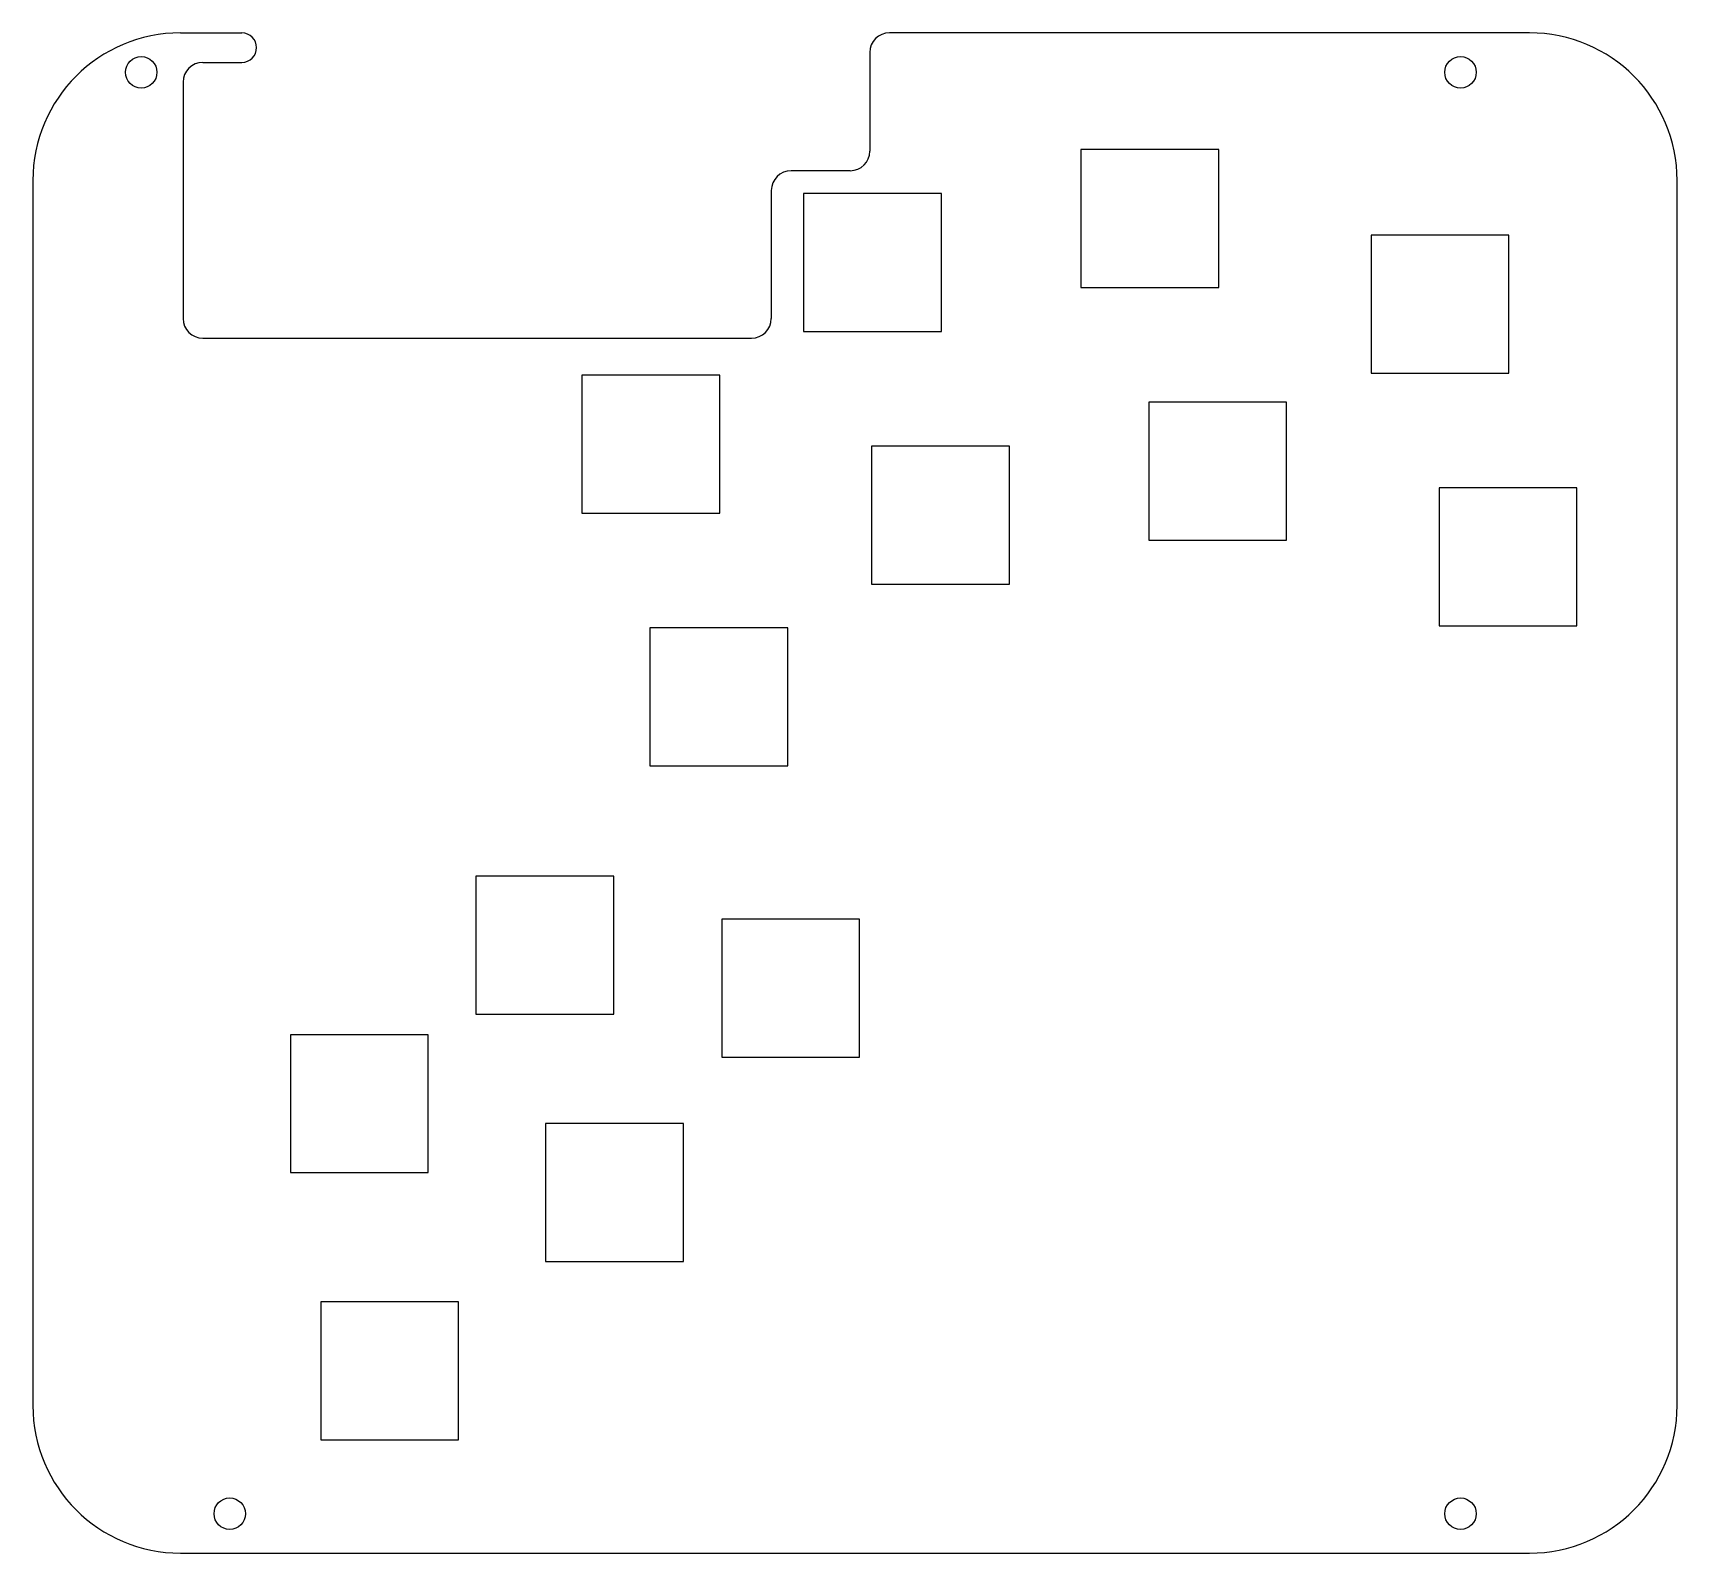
# Model space of a CAD drawing. Header units: inches. Extents: x 0 to 167, y 0 to 154.
import ezdxf

# ---------------------------------------------------------------- set-up
doc = ezdxf.new("R2010")
doc.units = ezdxf.units.IN
doc.header["$MEASUREMENT"] = 0

msp = doc.modelspace()

# ---------------------------------------------------------------- linework, layer by layer
at = {"color": 1}
for p, q in [((15, 154.4), (21.22, 154.4)), ((152, 154.4), (87, 154.4)), ((85, 152.4), (85, 142.4)), ((17.25, 151.4), (21.22, 151.4)), ((15.25, 149.4), (15.25, 125.4)), ((106.44, 142.55), (106.44, 128.55)), ((120.44, 142.55), (106.44, 142.55)), ((120.44, 128.55), (120.44, 142.55)), ((83, 140.4), (77, 140.4)), ((0, 139.4), (0, 15)), ((167, 15), (167, 139.4)), ((75, 138.4), (75, 125.4)), ((78.28, 138.08), (78.28, 124.08)), ((92.28, 138.08), (78.28, 138.08)), ((92.28, 124.08), (92.28, 138.08)), ((135.92, 133.84), (135.92, 119.84)), ((149.92, 133.84), (135.92, 133.84)), ((149.92, 119.84), (149.92, 133.84)), ((106.44, 128.55), (120.44, 128.55)), ((78.28, 124.08), (92.28, 124.08)), ((17.25, 123.4), (73, 123.4)), ((55.77, 119.63), (55.77, 105.63)), ((69.77, 119.63), (55.77, 119.63)), ((69.77, 105.63), (69.77, 119.63)), ((135.92, 119.84), (149.92, 119.84)), ((113.34, 116.88), (113.34, 102.88)), ((127.34, 116.88), (113.34, 116.88)), ((127.34, 102.88), (127.34, 116.88)), ((85.18, 112.41), (85.18, 98.41)), ((99.18, 112.41), (85.18, 112.41)), ((99.18, 98.41), (99.18, 112.41)), ((142.82, 108.18), (142.82, 94.18)), ((156.82, 108.18), (142.82, 108.18)), ((156.82, 94.18), (156.82, 108.18)), ((55.77, 105.63), (69.77, 105.63)), ((113.34, 102.88), (127.34, 102.88)), ((85.18, 98.41), (99.18, 98.41)), ((62.67, 93.96), (62.67, 79.96)), ((76.67, 93.96), (62.67, 93.96)), ((76.67, 79.96), (76.67, 93.96)), ((142.82, 94.18), (156.82, 94.18)), ((62.67, 79.96), (76.67, 79.96)), ((45, 68.75), (45, 54.75)), ((59, 68.75), (45, 68.75)), ((59, 54.75), (59, 68.75)), ((69.96, 64.38), (69.96, 50.38)), ((83.96, 64.38), (69.96, 64.38)), ((83.96, 50.38), (83.96, 64.38)), ((45, 54.75), (59, 54.75)), ((26.16, 52.64), (26.16, 38.64)), ((40.16, 52.64), (26.16, 52.64)), ((40.16, 38.64), (40.16, 52.64)), ((69.96, 50.38), (83.96, 50.38)), ((52.07, 43.62), (52.07, 29.62)), ((66.07, 43.62), (52.07, 43.62)), ((66.07, 29.62), (66.07, 43.62)), ((26.16, 38.64), (40.16, 38.64)), ((52.07, 29.62), (66.07, 29.62)), ((29.23, 25.52), (29.23, 11.52)), ((43.23, 25.52), (29.23, 25.52)), ((43.23, 11.52), (43.23, 25.52)), ((29.23, 11.52), (43.23, 11.52)), ((15, 0), (152, 0))]:
    msp.add_line(p, q, dxfattribs=at)
for centre in [(11, 150.4), (145, 150.4), (20, 4), (145, 4)]:
    msp.add_circle(centre, 1.6, dxfattribs=at)
for centre, radius, start, end in [((15, 139.4), 15, 90.0001, 180), ((21.22, 152.9), 1.5, 0, 90), ((87, 152.4), 2, 90, 180), ((152, 139.4), 15, 0, 90), ((21.22, 152.9), 1.5, 270, 0), ((17.25, 149.4), 2, 90, 180), ((83, 142.4), 2, 270, 0), ((77, 138.4), 2, 90, 180), ((17.25, 125.4), 2, 180, 270), ((73, 125.4), 2, 270, 0), ((15, 15), 15, 180, 270), ((152, 15), 15, 270, 0)]:
    msp.add_arc(centre, radius, start, end, dxfattribs=at)

doc.saveas('drawing.dxf')
